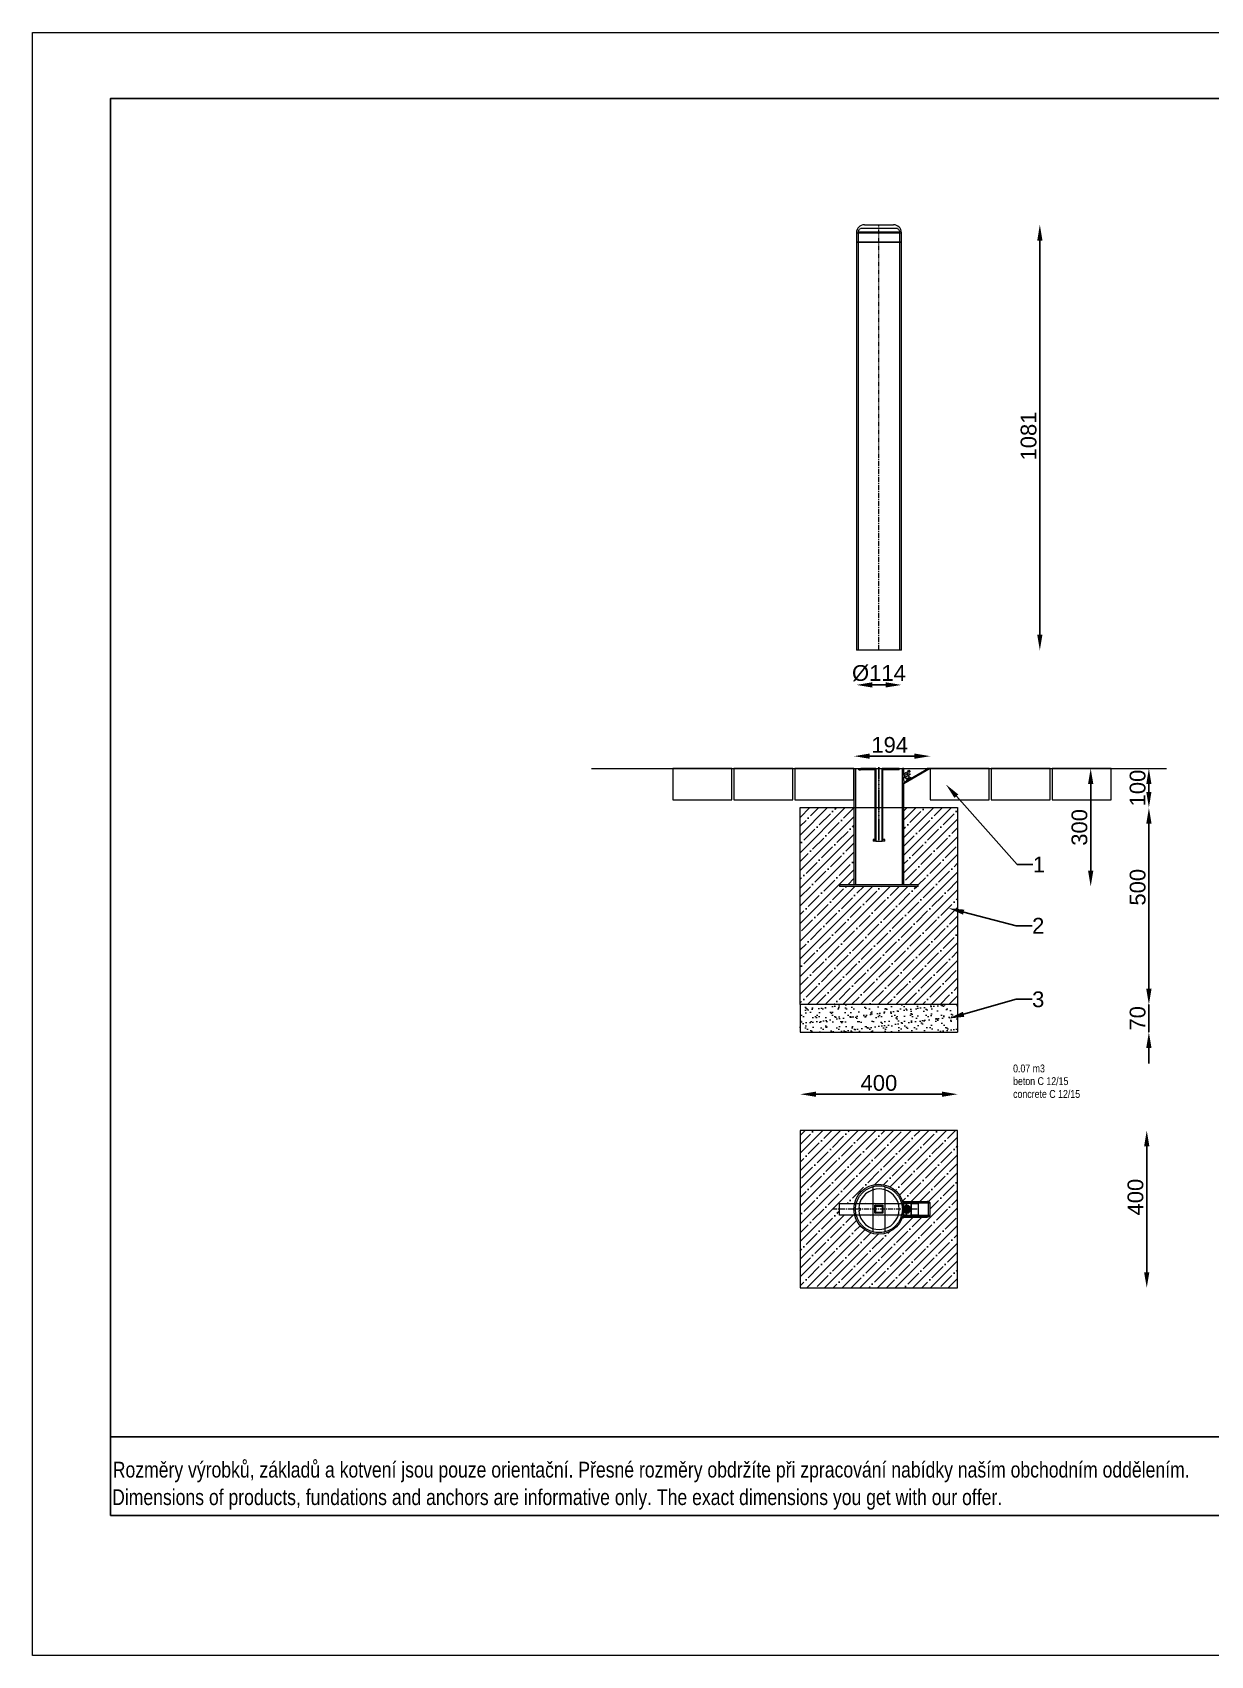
# Model space of a CAD drawing. Header units: millimetres. Extents: x 0 to 5720, y -20 to 4123.
# Drawn here: x 0 to 2992, y 0 to 4123 of the extents above; entities that cross this region are included whole.
import ezdxf
from ezdxf import colors
from ezdxf.entities.mleader import LeaderData, LeaderLine
from ezdxf.math import Vec2, Vec3

# ---------------------------------------------------------------- set-up
doc = ezdxf.new("R2010")
doc.units = ezdxf.units.MM
for name, pattern in [('CENTER2', [1.125, 0.75, -0.125, 0.125, -0.125]), ('CENTERX2', [20.32, 12.7, -2.54, 2.54, -2.54]), ('HIDDEN', [1.905, 1.27, -0.635]), ('INCONTINUOUS', [200000.001, 200000, -0.001])]:
    doc.linetypes.add(name, pattern=pattern)
for name, color, linetype in [('FORMAT', 7, 'Continuous'), ('KOTY', 3, 'INCONTINUOUS'), ('POSTAVY ATD', 8, 'Continuous'), ('SRAFY', 30, 'Continuous'), ('TABULKA', 9, 'Continuous')]:
    doc.layers.add(name, color=color, linetype=linetype)
doc.layers.add('Nekreslit', color=6, linetype='Continuous', plot=False)
doc.styles.add('SEACAD_Arial', font='arial.ttf', dxfattribs={"width": 0.8})
doc.styles.get("Standard").update_dxf_attribs({"font": 'arial.ttf'})
doc.dimstyles.new('PROFI_CSN', dxfattribs={"dimscale": 0, "dimtxt": 3.5, "dimasz": 3, "dimexe": 1, "dimexo": 0, "dimgap": 1.5, "dimtad": 1, "dimlfac": -1, "dimdsep": 46, "dimtxsty": 'Standard', "dimcen": 0, "dimdle": 1, "dimclrd": 256, "dimclre": 256, "dimclrt": 256, "dimadec": 0, "dimazin": 0, "dimtfac": 0.6, "dimtmove": 0, "dimatfit": 1, "dimfxl": 1, "dimtolj": 1, "dimarcsym": 0})

# ---------------------------------------------------------------- blocks, each defined once
blk = doc.blocks.new('*D51')
at = {"layer": 'DEFPOINTS', "color": 0, "transparency": 16777216}
for p in [(1949.6, 1583.7), (2349.6, 1583.7), (2349.6, 1425.9)]:
    blk.add_point(p, dxfattribs=at)
at = {"layer": 'KOTY', "color": 7, "lineweight": -2, "transparency": 16777216}
blk.add_line((1989.6, 1425.9), (2309.6, 1425.9), dxfattribs=at)
at = {"layer": 'KOTY', "color": 7, "transparency": 16777216}
for points in [[(1989.6, 1432.6), (1989.6, 1419.3), (1949.6, 1425.9)], [(2309.6, 1432.6), (2309.6, 1419.3), (2349.6, 1425.9)]]:
    blk.add_solid(points, dxfattribs=at)
at = {"layer": 'KOTY', "color": 7, "lineweight": 15, "transparency": 16777216, "insert": (2149.6, 1454.4), "char_height": 40, "attachment_point": 5}
blk.add_mtext('\\A1;400', dxfattribs=at)
blk = doc.blocks.new('*D52')
at = {"layer": 'DEFPOINTS', "color": 0, "transparency": 16777216}
for p in [(2349.6, 2153.7), (2835.4, 2153.7), (2349.6, 1653.7)]:
    blk.add_point(p, dxfattribs=at)
at = {"layer": 'KOTY', "color": 7, "lineweight": -2, "transparency": 16777216}
blk.add_line((2835.4, 1693.7), (2835.4, 2113.7), dxfattribs=at)
at = {"layer": 'KOTY', "color": 7, "transparency": 16777216}
for points in [[(2828.7, 2113.7), (2842, 2113.7), (2835.4, 2153.7)], [(2828.7, 1693.7), (2842, 1693.7), (2835.4, 1653.7)]]:
    blk.add_solid(points, dxfattribs=at)
at = {"layer": 'KOTY', "color": 7, "lineweight": 15, "transparency": 16777216, "insert": (2806.9, 1951.8), "char_height": 40, "attachment_point": 5, "rotation": 90}
blk.add_mtext('\\A1;500', dxfattribs=at)
blk = doc.blocks.new('*D53')
at = {"layer": 'DEFPOINTS', "color": 0, "transparency": 16777216}
for p in [(2349.6, 1653.7), (2349.6, 1583.7), (2835.3, 1583.7)]:
    blk.add_point(p, dxfattribs=at)
at = {"layer": 'KOTY', "color": 7, "lineweight": -2, "transparency": 16777216}
for p, q in [((2835.3, 1693.7), (2835.3, 1733.7)), ((2835.3, 1653.7), (2835.3, 1583.7)), ((2835.3, 1543.7), (2835.3, 1503.7))]:
    blk.add_line(p, q, dxfattribs=at)
at = {"layer": 'KOTY', "color": 7, "transparency": 16777216}
for points in [[(2828.6, 1693.7), (2841.9, 1693.7), (2835.3, 1653.7)], [(2828.6, 1543.7), (2841.9, 1543.7), (2835.3, 1583.7)]]:
    blk.add_solid(points, dxfattribs=at)
at = {"layer": 'KOTY', "color": 7, "lineweight": 15, "transparency": 16777216, "insert": (2806.8, 1618.7), "char_height": 40, "attachment_point": 5, "rotation": 90}
blk.add_mtext('\\A1;70', dxfattribs=at)
blk = doc.blocks.new('*D54')
at = {"layer": 'DEFPOINTS', "color": 0, "transparency": 16777216}
for p in [(2149.6, 3634.8), (2206.6, 2553.8), (2558.3, 2553.8)]:
    blk.add_point(p, dxfattribs=at)
at = {"layer": 'KOTY', "color": 7, "lineweight": -2, "transparency": 16777216}
blk.add_line((2558.3, 3594.8), (2558.3, 2593.8), dxfattribs=at)
at = {"layer": 'KOTY', "color": 7, "transparency": 16777216}
for points in [[(2551.7, 3594.8), (2565, 3594.8), (2558.3, 3634.8)], [(2551.7, 2593.8), (2565, 2593.8), (2558.3, 2553.8)]]:
    blk.add_solid(points, dxfattribs=at)
at = {"layer": 'KOTY', "color": 7, "lineweight": 15, "transparency": 16777216, "insert": (2529.9, 3098.2), "char_height": 40, "attachment_point": 5, "rotation": 90}
blk.add_mtext('\\A1;1081', dxfattribs=at)
blk = doc.blocks.new('*D55')
at = {"layer": 'DEFPOINTS', "color": 0, "transparency": 16777216}
for p in [(2086.1, 2284.8), (2086.1, 2253.8), (2279.8, 2253.8)]:
    blk.add_point(p, dxfattribs=at)
at = {"layer": 'KOTY', "color": 7, "lineweight": -2, "transparency": 16777216}
blk.add_line((2239.8, 2284.8), (2126.1, 2284.8), dxfattribs=at)
at = {"layer": 'KOTY', "color": 7, "transparency": 16777216}
for points in [[(2126.1, 2291.5), (2126.1, 2278.1), (2086.1, 2284.8)], [(2239.8, 2291.5), (2239.8, 2278.1), (2279.8, 2284.8)]]:
    blk.add_solid(points, dxfattribs=at)
at = {"layer": 'KOTY', "color": 7, "lineweight": 15, "transparency": 16777216, "insert": (2177, 2313.2), "char_height": 40, "attachment_point": 5}
blk.add_mtext('\\A1;194', dxfattribs=at)
blk = doc.blocks.new('*D56')
at = {"layer": 'DEFPOINTS', "color": 0, "transparency": 16777216}
for p in [(2349.6, 1333.7), (2829.9, 1333.7), (2349.6, 933.7)]:
    blk.add_point(p, dxfattribs=at)
at = {"layer": 'KOTY', "color": 7, "lineweight": -2, "transparency": 16777216}
blk.add_line((2829.9, 973.7), (2829.9, 1293.7), dxfattribs=at)
at = {"layer": 'KOTY', "color": 7, "transparency": 16777216}
for points in [[(2823.2, 1293.7), (2836.5, 1293.7), (2829.9, 1333.7)], [(2823.2, 973.7), (2836.5, 973.7), (2829.9, 933.7)]]:
    blk.add_solid(points, dxfattribs=at)
at = {"layer": 'KOTY', "color": 7, "lineweight": 15, "transparency": 16777216, "insert": (2801.4, 1164.5), "char_height": 40, "attachment_point": 5, "rotation": 90}
blk.add_mtext('\\A1;400', dxfattribs=at)
blk = doc.blocks.new('SW_CENTERMARKSYMBOL_0')
at = {"layer": 'FORMAT', "color": 0}
for p, q in [((-1.7, 0), (-1.8, 0)), ((0, 0), (-0.8, 0)), ((0, 1.7), (0, 1.8)), ((0, 0), (0, 0.8)), ((0, 0), (0, -0.8)), ((0, 0), (0.8, 0)), ((1.7, 0), (1.8, 0)), ((0, -1.7), (0, -1.8))]:
    blk.add_line(p, q, dxfattribs=at)
blk = doc.blocks.new('*U50')
at = {"color": 0, "linetype": 'CENTER2', "transparency": 16777216}
blk.add_line((0, 159.9), (0, -27.9), dxfattribs=at)
blk = doc.blocks.new('*D57')
at = {"layer": 'DEFPOINTS', "color": 0, "transparency": 16777216}
for p in [(2280.5, 2253.7), (2349.6, 2154), (2835.3, 2154)]:
    blk.add_point(p, dxfattribs=at)
at = {"layer": 'KOTY', "color": 7, "lineweight": -2, "transparency": 16777216}
blk.add_line((2835.3, 2213.7), (2835.3, 2194), dxfattribs=at)
at = {"layer": 'KOTY', "color": 7, "transparency": 16777216}
for points in [[(2828.6, 2213.7), (2841.9, 2213.7), (2835.3, 2253.7)], [(2828.6, 2194), (2841.9, 2194), (2835.3, 2154)]]:
    blk.add_solid(points, dxfattribs=at)
at = {"layer": 'KOTY', "color": 7, "lineweight": 15, "transparency": 16777216, "insert": (2806.8, 2203.8), "char_height": 40, "attachment_point": 5, "rotation": 90}
blk.add_mtext('\\A1;100', dxfattribs=at)
blk = doc.blocks.new('*D58')
at = {"layer": 'DEFPOINTS', "color": 0, "transparency": 16777216}
for p in [(2092.6, 2553.8), (2206.6, 2553.8), (2092.6, 2465.8)]:
    blk.add_point(p, dxfattribs=at)
at = {"layer": 'KOTY', "color": 7, "lineweight": -2, "transparency": 16777216}
blk.add_line((2166.6, 2465.8), (2132.6, 2465.8), dxfattribs=at)
at = {"layer": 'KOTY', "color": 7, "transparency": 16777216}
for points in [[(2132.6, 2472.5), (2132.6, 2459.2), (2092.6, 2465.8)], [(2166.6, 2472.5), (2166.6, 2459.2), (2206.6, 2465.8)]]:
    blk.add_solid(points, dxfattribs=at)
at = {"layer": 'KOTY', "color": 7, "lineweight": 15, "transparency": 16777216, "insert": (2149.6, 2495.4), "char_height": 40, "width": 80.685, "attachment_point": 5}
blk.add_mtext('\\A1;Ø114', dxfattribs=at)
blk = doc.blocks.new('*D59')
at = {"layer": 'DEFPOINTS', "color": 0, "transparency": 16777216}
for p in [(2149.6, 2253.8), (2249.6, 1953.8), (2687.5, 1953.8)]:
    blk.add_point(p, dxfattribs=at)
at = {"layer": 'KOTY', "color": 7, "lineweight": -2, "transparency": 16777216}
blk.add_line((2687.5, 2213.8), (2687.5, 1993.8), dxfattribs=at)
at = {"layer": 'KOTY', "color": 7, "transparency": 16777216}
for points in [[(2680.8, 2213.8), (2694.2, 2213.8), (2687.5, 2253.8)], [(2680.8, 1993.8), (2694.2, 1993.8), (2687.5, 1953.8)]]:
    blk.add_solid(points, dxfattribs=at)
at = {"layer": 'KOTY', "color": 7, "lineweight": 15, "transparency": 16777216, "insert": (2659.1, 2103.8), "char_height": 40, "attachment_point": 5, "rotation": 90}
blk.add_mtext('\\A1;300', dxfattribs=at)

msp = doc.modelspace()

# ---------------------------------------------------------------- hatches: boundary and pattern name
at = {"transparency": 33554508}
h = msp.add_hatch(dxfattribs=at)
h.set_pattern_fill('ANSI35', color=9, scale=5)
h.paths.add_polyline_path([(2349.6, 2154), (2213.1, 2154), (2213.1, 1957.8), (2249.6, 1957.8), (2249.6, 1953.8), (2049.6, 1953.8), (2049.6, 1957.8), (2086.1, 1957.8), (2086.1, 2154), (1949.6, 2154), (1949.6, 1653.7), (2349.6, 1653.7)])
h.paths.add_polyline_path([(2349.6, 1333.7), (1949.6, 1333.7), (1949.6, 933.7), (2349.6, 933.7)])
edge = h.paths.add_edge_path(flags=16)
edge.add_line((2209.9, 1153.7), (2271.9, 1153.7))
edge.add_ellipse((2271.9, 1149.7), major_axis=(-7.92, 0), ratio=0.505172, start_angle=180, end_angle=270, ccw=False)
edge.add_line((2279.8, 1152), (2279.8, 1115.4))
edge.add_ellipse((2271.9, 1117.7), major_axis=(7.92, 0), ratio=0.505172, start_angle=270, end_angle=360, ccw=False)
edge.add_line((2271.9, 1113.7), (2209.9, 1113.7))
edge.add_arc((2149.6, 1133.7), 63.5, 193.6636, 341.6416, ccw=False)
edge.add_line((2087.9, 1118.7), (2049.6, 1118.7))
edge.add_line((2049.6, 1118.7), (2049.6, 1148.7))
edge.add_line((2049.6, 1148.7), (2087.9, 1148.7))
edge.add_arc((2149.6, 1133.7), 63.5, 18.3584, 166.3364, ccw=False)
h.paths.add_polyline_path([(2275.8, 1149.7), (2249.6, 1149.7), (2249.6, 1117.7), (2275.8, 1117.7)], flags=0)
h.paths.add_polyline_path([(2275.8, 1149.7), (2232.6, 1149.7), (2232.6, 1148.7), (2249.6, 1148.7)], flags=0)
edge = h.paths.add_edge_path(flags=0)
edge.add_arc((2149.9, 1133.6), 63.2, 343.3575, 343.5743, ccw=False)
edge.add_line((2210.5, 1115.5), (2210.5, 1115.4))
edge.add_spline(control_points=[(2210.7, 1116.2), (2210.8, 1116.3), (2210.8, 1116.6), (2211, 1117.1), (2211.1, 1117.5), (2211.1, 1117.7)], knot_values=[0, 0, 0, 0, 0.280542, 0.640715, 1, 1, 1, 1], degree=3, periodic=0)
edge.add_line((2210.6, 1115.7), (2210.6, 1115.7))
edge = h.paths.add_edge_path(flags=0)
edge.add_line((2207.2, 1148.7), (2210.7, 1148.7))
edge.add_ellipse((2210.7, 1149.7), major_axis=(0, 2), ratio=0.006909, start_angle=307.926, end_angle=360)
edge.add_line((2210.7, 1151.7), (2210.5, 1151.7))
edge.add_arc((2149.9, 1133.6), 63.2, 13.8256, 16.6425, ccw=False)
edge.add_line((2211.3, 1148.7), (2218.7, 1148.7))
edge.add_line((2218.7, 1148.7), (2231.6, 1148.7))
edge.add_line((2231.6, 1148.7), (2231.6, 1118.7))
edge.add_line((2231.6, 1118.7), (2249.6, 1118.7))
edge.add_line((2249.6, 1118.7), (2275.8, 1117.7))
edge.add_line((2275.8, 1117.7), (2210.8, 1117.7))
edge.add_ellipse((2210.7, 1117.7), major_axis=(0, 4), ratio=0.006909, start_angle=180, end_angle=249.419)
edge.add_arc((2149.9, 1133.6), 63.2, 344.1344, 346.3883)
edge.add_line((2211.4, 1118.7), (2207.2, 1118.7))
edge.add_arc((2149.6, 1133.7), 59.5, 180, 345.3981, ccw=False)
edge.add_arc((2149.6, 1133.7), 59.5, 14.6019, 180, ccw=False)
h.paths.add_polyline_path([(2134.6, 1183), (2134.6, 1190.8, -0.129242), (2164.6, 1190.8), (2164.6, 1183, -0.33088), (2201.1, 1133.5), (2213.1, 1133.5), (2213.1, 1135.4, 0.012615), (2213, 1138.6), (2213.1, 1138.6), (2218.7, 1145), (2218.7, 1148.7), (2219.7, 1148.7), (2219.7, 1143.5), (2224.3, 1143.5), (2228.6, 1138.6), (2228.6, 1128.8), (2224.3, 1123.9), (2219.7, 1123.9), (2219.7, 1118.7), (2218.7, 1118.7), (2218.7, 1122.4), (2213.1, 1128.8), (2213.1, 1133.5), (2201.1, 1133.5, -0.329265), (2164.6, 1084.4), (2164.6, 1076.6, -0.129242), (2134.6, 1076.6), (2134.6, 1084.4, -0.304251), (2098.4, 1128.9), (2102.6, 1132.1, 0.492401), (2102.6, 1135.3), (2098.4, 1138.5, -0.304251)], flags=0)
h.paths.add_polyline_path([(2164.6, 1148.7), (2164.6, 1118.7), (2134.6, 1118.7), (2134.6, 1148.7)], flags=0)
h.paths.add_polyline_path([(2139.3, 1144), (2159.9, 1144), (2159.9, 1123.4), (2139.3, 1123.4)], flags=0)
h.paths.add_polyline_path([(2157.6, 1141.7), (2157.6, 1125.7), (2141.6, 1125.7), (2141.6, 1141.7)], flags=0)
h.paths.add_polyline_path([(2221.6, 1128.7), (2220.9, 1127.8), (2221.7, 1126.9), (2221.7, 1128.7)], flags=0)
h.paths.add_polyline_path([(2218.7, 1128.8), (2218.7, 1128.6), (2218.8, 1128.8)], flags=0)
h.paths.add_polyline_path([(2221.6, 1138.7), (2225.6, 1138.7), (2227.1, 1134.4), (2226.6, 1131.4), (2225.7, 1128.8), (2224.7, 1128.8), (2223.7, 1128.2), (2223.3, 1128.8), (2220, 1128.8), (2220, 1140.5)], flags=0)
at = {"linetype": 'Continuous', "lineweight": 0}
h = msp.add_hatch(dxfattribs=at)
h.set_pattern_fill('DIN 201 OCEL A OCELOVÁ LITINA', scale=3, style=0, pattern_type=2)
h.set_pattern_definition([(45, (1459.08, 1579.49), (-40.411, 40.411), []), (45, (1472.55, 1579.49), (-40.411, 40.411), []), (45, (1486.02, 1579.49), (-40.411, 40.411), []), (45, (1499.49, 1579.49), (-40.411, 40.411), [])])
h.paths.add_polyline_path([(2139.3, 2072.8), (2134.6, 2072.8), (2134.6, 2068.8), (2139.3, 2068.8)], flags=0)
at = {"layer": 'SRAFY', "lineweight": 15}
h = msp.add_hatch(dxfattribs=at)
h.set_pattern_fill('AR-SAND', color=9, scale=0.5, style=0)
h.paths.add_polyline_path([(2349.6, 1583.7), (2349.6, 1653.7), (1949.1, 1653.7), (1949.1, 1583.7)])

# ---------------------------------------------------------------- linework, layer by layer
at = {"color": 7, "linetype": 'Continuous', "lineweight": 15}
for p, q in [((2112.6, 3634.8), (2186.6, 3634.8)), ((2092.6, 3614.8), (2092.6, 3590.8)), ((2092.6, 3590.8), (2092.6, 2553.8)), ((2206.6, 3590.8), (2092.6, 3590.8)), ((2092.6, 3590.8), (2206.6, 3590.8)), ((2206.6, 3590.8), (2206.6, 3614.8)), ((2206.6, 2553.8), (2206.6, 3590.8)), ((2206.6, 2553.8), (2092.6, 2553.8)), ((2086.1, 2253.8), (2086.1, 1957.8)), ((2090.1, 2253.8), (2090.1, 1957.8)), ((2090.1, 2253.8), (2098.4, 2253.8)), ((2098.4, 2249.8), (2098.4, 2253.8)), ((2098.4, 2253.8), (2102.6, 2253.8)), ((2098.4, 2249.8), (2102.6, 2249.8)), ((2102.6, 2253.8), (2103.4, 2253.8)), ((2103.4, 2249.8), (2102.6, 2249.8)), ((2103.4, 2253.8), (2103.4, 2249.8)), ((2139.3, 2253.8), (2103.4, 2253.8)), ((2139.3, 2249.8), (2103.4, 2249.8)), ((2139.3, 2253.8), (2139.3, 2249.8)), ((2139.3, 2253.8), (2139.6, 2253.8)), ((2139.3, 2249.8), (2139.6, 2249.8)), ((2139.6, 2253.8), (2139.6, 2068.8)), ((2141.6, 2253.8), (2139.6, 2253.8)), ((2141.6, 2253.8), (2141.6, 2068.8)), ((2141.6, 2253.8), (2142.6, 2253.8)), ((2142.6, 2253.8), (2156.6, 2253.8)), ((2156.6, 2253.8), (2157.6, 2253.8)), ((2157.6, 2068.8), (2157.6, 2253.8)), ((2159.6, 2253.8), (2157.6, 2253.8)), ((2159.6, 2253.8), (2159.9, 2253.8)), ((2159.6, 2068.8), (2159.6, 2253.8)), ((2159.6, 2249.8), (2159.9, 2249.8)), ((2159.9, 2249.8), (2159.9, 2253.8)), ((2201.1, 2253.8), (2159.9, 2253.8)), ((2201.1, 2249.8), (2159.9, 2249.8)), ((2201.1, 2249.8), (2201.1, 2253.8)), ((2201.1, 2253.8), (2209.1, 2253.8)), ((2209.1, 2236.8), (2209.1, 2253.8)), ((2213.1, 2253.8), (2209.1, 2253.8)), ((2213.1, 2236.8), (2213.1, 2253.8)), ((2213.1, 2253.8), (2271.9, 2253.8)), ((2220, 2243.2), (2213.1, 2239.2)), ((2213.1, 2239.2), (2214.9, 2236.1)), ((2279.8, 2253.8), (2213.2, 2214.8)), ((2275.8, 2253.8), (2213.2, 2217.2)), ((2221.8, 2240.2), (2214.9, 2236.1)), ((2220, 2227.5), (2214.9, 2236.1)), ((2218.7, 2222.7), (2231.7, 2230.3)), ((2219.7, 2221), (2232.7, 2228.6)), ((2220, 2243.2), (2221.8, 2240.2)), ((2220, 2227.5), (2226.9, 2231.6)), ((2220, 2227.5), (2221.7, 2224.5)), ((2221.7, 2224.5), (2228.6, 2228.5)), ((2226.9, 2231.6), (2221.8, 2240.2)), ((2226.9, 2231.6), (2228.6, 2228.5)), ((2232.7, 2228.6), (2231.7, 2230.3)), ((2275.8, 2253.8), (2271.9, 2253.8)), ((2279.8, 2253.8), (2275.8, 2253.8)), ((2209.1, 1957.8), (2209.1, 2216.8)), ((2213.1, 2217.1), (2213.2, 2217.2)), ((2213.1, 1957.8), (2213.1, 2216.8)), ((2213.1, 2214.8), (2213.2, 2214.8)), ((2213.2, 2217.2), (2213.2, 2214.8)), ((2218.7, 2222.7), (2219.7, 2221)), ((2139.3, 2072.8), (2134.6, 2072.8)), ((2134.6, 2072.8), (2134.6, 2068.8)), ((2139.3, 2068.8), (2134.6, 2068.8)), ((2139.3, 2072.8), (2139.3, 2068.8)), ((2139.3, 2072.8), (2139.6, 2072.8)), ((2139.3, 2068.8), (2139.6, 2068.8)), ((2141.6, 2068.8), (2139.6, 2068.8)), ((2141.6, 2068.8), (2142.6, 2068.8)), ((2142.6, 2068.8), (2156.6, 2068.8)), ((2156.6, 2068.8), (2157.6, 2068.8)), ((2159.6, 2068.8), (2157.6, 2068.8)), ((2159.6, 2072.8), (2159.9, 2072.8)), ((2159.6, 2068.8), (2159.9, 2068.8)), ((2159.9, 2068.8), (2159.9, 2072.8)), ((2164.6, 2072.8), (2159.9, 2072.8)), ((2164.6, 2068.8), (2159.9, 2068.8)), ((2164.6, 2068.8), (2164.6, 2072.8)), ((2049.6, 1957.8), (2049.6, 1953.8)), ((2249.6, 1957.8), (2049.6, 1957.8)), ((2249.6, 1953.8), (2049.6, 1953.8)), ((2090.1, 1957.8), (2086.1, 1957.8)), ((2213.1, 1957.8), (2209.1, 1957.8)), ((2249.6, 1953.8), (2249.6, 1957.8)), ((2134.6, 1183), (2134.6, 1190.8)), ((2164.6, 1190.8), (2164.6, 1183)), ((2049.6, 1148.7), (2087.9, 1148.7)), ((2049.6, 1118.7), (2049.6, 1148.7)), ((2087.9, 1118.7), (2049.6, 1118.7)), ((2092, 1148.7), (2100.4, 1148.7)), ((2100.4, 1118.7), (2092, 1118.7)), ((2098.4, 1138.5), (2102.6, 1135.3)), ((2102.6, 1132.1), (2098.4, 1128.9)), ((2139.3, 1123.4), (2139.3, 1144)), ((2139.3, 1144), (2159.9, 1144)), ((2159.9, 1123.4), (2139.3, 1123.4)), ((2139.6, 1125.7), (2139.6, 1141.7)), ((2141.6, 1143.7), (2157.6, 1143.7)), ((2141.6, 1126.7), (2141.6, 1140.7)), ((2157.6, 1123.7), (2141.6, 1123.7)), ((2142.6, 1141.7), (2156.6, 1141.7)), ((2156.6, 1125.7), (2142.6, 1125.7)), ((2157.6, 1140.7), (2157.6, 1126.7)), ((2159.6, 1141.7), (2159.6, 1125.7)), ((2159.9, 1144), (2159.9, 1123.4)), ((2198.9, 1148.7), (2207.2, 1148.7)), ((2207.2, 1118.7), (2198.9, 1118.7)), ((2210.5, 1153.7), (2210.5, 1151.7)), ((2210.5, 1153.7), (2271.9, 1153.7)), ((2210.5, 1151.7), (2271.9, 1151.7)), ((2210.5, 1115.5), (2210.5, 1113.7)), ((2210.5, 1113.7), (2271.9, 1113.7)), ((2271.9, 1115.7), (2210.6, 1115.7)), ((2275.8, 1117.7), (2211.1, 1117.7)), ((2211.4, 1118.7), (2211.3, 1118.7)), ((2217.4, 1143.5), (2213.1, 1138.6)), ((2220, 1138.6), (2213.1, 1138.6)), ((2213.1, 1138.6), (2213.1, 1128.8)), ((2220, 1128.8), (2213.1, 1128.8)), ((2213.1, 1128.8), (2217.4, 1123.9)), ((2224.3, 1143.5), (2217.4, 1143.5)), ((2224.3, 1123.9), (2217.4, 1123.9)), ((2218.7, 1148.7), (2218.7, 1143.5)), ((2231.6, 1148.7), (2218.7, 1148.7)), ((2218.7, 1123.9), (2218.7, 1118.7)), ((2218.7, 1118.7), (2231.6, 1118.7)), ((2224.3, 1143.5), (2220, 1138.6)), ((2220, 1138.6), (2220, 1128.8)), ((2220, 1128.8), (2224.3, 1123.9)), ((2228.6, 1138.6), (2224.3, 1143.5)), ((2224.3, 1123.9), (2228.6, 1128.8)), ((2228.6, 1128.8), (2228.6, 1138.6)), ((2231.6, 1118.7), (2231.6, 1148.7)), ((2231.6, 1148.7), (2232.6, 1148.7)), ((2231.6, 1118.7), (2232.6, 1118.7)), ((2232.6, 1118.7), (2232.6, 1148.7)), ((2275.8, 1117.7), (2275.8, 1149.7)), ((2279.8, 1117.7), (2279.8, 1149.7)), ((2134.6, 1076.6), (2134.6, 1084.4)), ((2164.6, 1084.4), (2164.6, 1076.6))]:
    msp.add_line(p, q, dxfattribs=at)
at = {"color": 8, "linetype": 'Continuous', "lineweight": 15}
for p, q in [((2092.6, 3614.8), (2206.6, 3614.8)), ((2211.1, 1149.7), (2275.8, 1149.7))]:
    msp.add_line(p, q, dxfattribs=at)
at = {"color": 7, "linetype": 'HIDDEN', "lineweight": 0}
for p, q in [((2096.6, 3615.8), (2096.6, 3590.8)), ((2202.6, 3615.8), (2096.6, 3615.8)), ((2096.6, 3590.8), (2096.6, 2553.8)), ((2192.6, 3625.8), (2106.6, 3625.8)), ((2149.6, 3604.8), (2149.6, 3604.8)), ((2149.6, 3604.8), (2149.6, 3604.8)), ((2149.6, 3594.8), (2149.6, 3594.8)), ((2149.6, 3594.8), (2149.6, 3594.8)), ((2202.6, 3590.8), (2202.6, 3615.8)), ((2202.6, 2553.8), (2202.6, 3590.8)), ((2134.6, 1084.4), (2134.6, 1183)), ((2164.6, 1183), (2164.6, 1084.4)), ((2087.9, 1148.7), (2092, 1148.7)), ((2092, 1118.7), (2087.9, 1118.7)), ((2100.4, 1148.7), (2198.9, 1148.7)), ((2198.9, 1118.7), (2100.4, 1118.7)), ((2207.2, 1148.7), (2218.7, 1148.7)), ((2211.3, 1118.7), (2207.2, 1118.7)), ((2212.3, 1143.7), (2208.3, 1143.7)), ((2208.3, 1123.7), (2212.3, 1123.7)), ((2211.1, 1149.7), (2279.8, 1149.7)), ((2211.1, 1149.7), (2211.1, 1149.7)), ((2279.8, 1117.7), (2211.1, 1117.7)), ((2218.7, 1118.7), (2211.4, 1118.7)), ((2221.7, 1138.6), (2217.4, 1143.5)), ((2224.3, 1138.7), (2217.4, 1138.7)), ((2217.4, 1123.9), (2221.7, 1128.8)), ((2217.4, 1128.7), (2224.3, 1128.7)), ((2218.7, 1143.5), (2218.7, 1123.9)), ((2219.7, 1148.7), (2219.7, 1118.7)), ((2228.6, 1138.6), (2221.7, 1138.6)), ((2221.7, 1128.8), (2221.7, 1138.6)), ((2228.6, 1128.8), (2221.7, 1128.8)), ((2222.8, 1153.7), (2222.8, 1151.7)), ((2222.8, 1115.7), (2222.8, 1113.7)), ((2228.3, 1151.7), (2228.3, 1153.7)), ((2228.3, 1113.7), (2228.3, 1115.7)), ((2232.6, 1148.7), (2249.6, 1148.7)), ((2249.6, 1118.7), (2232.6, 1118.7)), ((2249.6, 1148.7), (2249.6, 1118.7))]:
    msp.add_line(p, q, dxfattribs=at)
at = {"color": 7, "linetype": 'CENTERX2', "lineweight": 0}
msp.add_line((2247.1, 1133.5), (2032.7, 1133.5), dxfattribs=at)
at = {"color": 7, "linetype": 'HIDDEN', "lineweight": 0, "flags": 128}
msp.add_lwpolyline([(2215.2, 1131.3), (2215.5, 1130.4), (2216, 1129.6), (2216.5, 1129), (2217.1, 1128.7), (2217.7, 1128.7), (2218.3, 1129), (2218.9, 1129.6), (2219.3, 1130.4), (2219.7, 1131.4), (2219.9, 1132.5), (2219.9, 1133.7), (2219.9, 1134.9), (2219.7, 1136), (2219.3, 1137), (2218.8, 1137.8), (2218.3, 1138.4), (2217.7, 1138.7), (2217.1, 1138.7), (2216.5, 1138.4), (2216, 1137.8), (2215.5, 1137), (2215.2, 1136), (2215, 1134.9), (2214.9, 1133.7), (2215, 1132.5), (2215.2, 1131.3)], dxfattribs=at)
at = {"color": 7, "linetype": 'Continuous', "lineweight": 15, "flags": 128}
msp.add_lwpolyline([(2222.1, 1131.3), (2222.4, 1130.4), (2222.9, 1129.6), (2223.4, 1129), (2224, 1128.7), (2224.6, 1128.7), (2225.2, 1129), (2225.8, 1129.6), (2226.2, 1130.4), (2226.6, 1131.4), (2226.8, 1132.5), (2226.9, 1133.7), (2226.8, 1134.9), (2226.6, 1136), (2226.2, 1137), (2225.7, 1137.8), (2225.2, 1138.4), (2224.6, 1138.7), (2224, 1138.7), (2223.4, 1138.4), (2222.9, 1137.8), (2222.4, 1137), (2222.1, 1136), (2221.9, 1134.9), (2221.8, 1133.7), (2221.9, 1132.5), (2222.1, 1131.3)], dxfattribs=at)
at = {"color": 7, "linetype": 'Continuous', "lineweight": 15}
for centre, radius in [((2225.6, 2246.3), 2.75), ((2149.6, 1133.7), 63.5), ((2149.6, 1133.7), 59.5)]:
    msp.add_circle(centre, radius, dxfattribs=at)
for centre, radius, start, end in [((2112.6, 3614.8), 20, 90, 180), ((2186.6, 3614.8), 20, 0, 90), ((2149.6, 1133.7), 51.5, 185.3767, 174.6233), ((2149.6, 1133.7), 59, 75.2716, 104.7284), ((2101.3, 1133.7), 2, 307.5686, 52.4314), ((2141.6, 1141.7), 2, 90, 180), ((2141.6, 1125.7), 2, 180, 270), ((2142.6, 1140.7), 1, 90, 180), ((2142.6, 1126.7), 1, 180, 270), ((2156.6, 1140.7), 1, 0, 90), ((2156.6, 1126.7), 1, 270, 0), ((2157.6, 1141.7), 2, 0, 90), ((2157.6, 1125.7), 2, 270, 0), ((2149.9, 1133.6), 63.3, 343.3575, 343.5743), ((2149.9, 1133.6), 63.3, 345.4544, 358.3367), ((2149.9, 1133.6), 63.2, 1.6633, 10.7171), ((2149.6, 1133.7), 59, 255.2716, 284.7284)]:
    msp.add_arc(centre, radius, start, end, dxfattribs=at)
at = {"color": 7, "linetype": 'HIDDEN', "lineweight": 0}
for centre, radius, start, end in [((2106.6, 3615.8), 10, 90, 180), ((2192.6, 3615.8), 10, 0, 90), ((2149.9, 1133.6), 63.2, 10.7171, 14.7604), ((2149.9, 1133.6), 63.2, 358.3367, 1.6633)]:
    msp.add_arc(centre, radius, start, end, dxfattribs=at)
at = {"color": 7, "linetype": 'Continuous', "lineweight": 15}
for centre, major_axis, ratio, start_param, end_param in [((2149.6, 2226.8), (0, -10), 0.412748, 3.138234, 3.138445), ((2149.6, 2226.8), (0, -10), 0.412748, 0.003148, 0.003359), ((2210.7, 1149.7), (0, 2), 0.006909, 5.374322, 6.283185), ((2210.7, 1117.7), (0, 2), 0.006909, 3.141593, 3.891193), ((2271.9, 1149.7), (-7.92, 0), 0.505172, 3.141593, 4.712389), ((2271.9, 1149.7), (-3.96, 0), 0.505172, 3.141593, 4.712389), ((2271.9, 1117.7), (3.96, 0), 0.505172, 4.712389, 6.283185), ((2271.9, 1117.7), (7.92, 0), 0.505172, 4.712389, 6.283185)]:
    msp.add_ellipse(centre, major_axis=major_axis, ratio=ratio, start_param=start_param, end_param=end_param, dxfattribs=at)
at = {"color": 7, "linetype": 'HIDDEN', "lineweight": 0}
for centre, start_param, end_param in [((2210.7, 1149.7), 5.010478, 6.283185), ((2210.7, 1117.7), 3.141593, 4.353183)]:
    msp.add_ellipse(centre, major_axis=(0, 4), ratio=0.006909, start_param=start_param, end_param=end_param, dxfattribs=at)
at = {"color": 7, "linetype": 'Continuous', "lineweight": 15}
for points, knots in [([(2209.1, 2236.8), (2209.1, 2236.8), (2209.1, 2236.7), (2209, 2236.2), (2208.9, 2235.4), (2208.8, 2234.4), (2208.6, 2233.2), (2208.5, 2231.8), (2208.4, 2230.3), (2208.3, 2228.7), (2208.3, 2227), (2208.3, 2225.3), (2208.4, 2223.7), (2208.5, 2222.1), (2208.6, 2220.7), (2208.7, 2219.5), (2208.9, 2218.5), (2209, 2217.6), (2209.1, 2217), (2209.1, 2216.8), (2209.1, 2216.8), (2209.1, 2216.8)], [0, 0, 0, 0, 0.069428, 0.12148, 0.175016, 0.227541, 0.281558, 0.334616, 0.389225, 0.442043, 0.496431, 0.548593, 0.602273, 0.654393, 0.70799, 0.760739, 0.814997, 0.868074, 0.922716, 0.999001, 1, 1, 1, 1]), ([(2213.1, 2236.8), (2213.1, 2236.8), (2213.1, 2236.7), (2213, 2236.2), (2212.9, 2235.4), (2212.8, 2234.4), (2212.7, 2233.2), (2212.5, 2231.8), (2212.4, 2230.3), (2212.4, 2228.6), (2212.3, 2227), (2212.4, 2225.3), (2212.4, 2223.7), (2212.5, 2222.1), (2212.6, 2220.7), (2212.8, 2219.5), (2212.9, 2218.4), (2213, 2217.6), (2213.1, 2217), (2213.1, 2216.8), (2213.1, 2216.8), (2213.1, 2216.8)], [0, 0, 0, 0, 0.070116, 0.122254, 0.175882, 0.228441, 0.282497, 0.335521, 0.390094, 0.442901, 0.497273, 0.549506, 0.603258, 0.65546, 0.709147, 0.761904, 0.816173, 0.86921, 0.923809, 0.998933, 1, 1, 1, 1]), ([(2211.1, 1117.7), (2211.1, 1117.5), (2211, 1117.1), (2210.8, 1116.6), (2210.8, 1116.3), (2210.7, 1116.2)], [0, 0, 0, 0, 0.359285, 0.719458, 1, 1, 1, 1])]:
    msp.add_open_spline(points, degree=3, knots=knots, dxfattribs=at)
at = {"layer": 'FORMAT', "linetype": 'CENTERX2', "lineweight": 0}
for p, q in [((2149.6, 2553.8), (2149.6, 3634.8)), ((2229.5, 2238.9), (2212.3, 2228.8))]:
    msp.add_line(p, q, dxfattribs=at)
at = {"layer": 'Nekreslit'}
msp.add_line((198, 555.8), (4238, 555.8), dxfattribs=at)
msp.add_lwpolyline([(198, 355.8), (4238, 355.8), (4238, 3955.8), (198, 3955.8)], close=True, dxfattribs=at)
at = {"layer": 'POSTAVY ATD', "color": 9, "lineweight": 15}
for p, q in [((1419.1, 2253.8), (2880.1, 2253.8)), ((1949.6, 1653.7), (1949.6, 1583.7)), ((2349.6, 1653.7), (2349.6, 1583.7)), ((1949.6, 1583.7), (2349.6, 1583.7))]:
    msp.add_line(p, q, dxfattribs=at)
at = {"layer": 'POSTAVY ATD', "lineweight": 15}
for points in [[(1626.1, 2173.8), (1776.1, 2173.8), (1776.1, 2253.8), (1626.1, 2253.8)], [(1781.1, 2173.8), (1931.1, 2173.8), (1931.1, 2253.8), (1781.1, 2253.8)], [(1936.1, 2173.8), (2086.1, 2173.8), (2086.1, 2253.8), (1936.1, 2253.8)], [(2279.8, 2173.8), (2429.8, 2173.8), (2429.8, 2253.8), (2279.8, 2253.8)], [(2434.8, 2173.8), (2584.8, 2173.8), (2584.8, 2253.8), (2434.8, 2253.8)], [(2589.8, 2173.8), (2739.8, 2173.8), (2739.8, 2253.8), (2589.8, 2253.8)]]:
    msp.add_lwpolyline(points, close=True, dxfattribs=at)
at = {"layer": 'POSTAVY ATD', "color": 9, "lineweight": 15}
for points in [[(1949.6, 2154), (2349.6, 2154), (2349.6, 1653.7), (1949.6, 1653.7)], [(1949.6, 933.7), (2349.6, 933.7), (2349.6, 1333.7), (1949.6, 1333.7)]]:
    msp.add_lwpolyline(points, close=True, dxfattribs=at)
at = {"layer": 'TABULKA', "color": 4, "lineweight": 15}
msp.add_lwpolyline([(5700.1, -0.2), (-0.5, -0.2), (-0.5, 4123.5), (5700.1, 4123.5)], close=True, dxfattribs=at)

# ---------------------------------------------------------------- block references
at = {"linetype": 'CENTER2'}
msp.add_blockref('*U50', (2149.6, 2096.6), dxfattribs=at)
at = {"layer": 'FORMAT', "xscale": 3, "yscale": 3, "zscale": 3}
msp.add_blockref('SW_CENTERMARKSYMBOL_0', (2225.6, 2246.3), dxfattribs=at)

# ---------------------------------------------------------------- texts
at = {"style": 'SEACAD_Arial', "width": 0.8}
for s, height, p in [('0.07 m3', 20, (2490.4, 1481.4)), ('beton C 12/15', 20, (2490.4, 1449.2)), ('concrete C 12/15', 20, (2490.4, 1416.6)), ('Rozměry výrobků, základů a kotvení jsou pouze orientační. Přesné rozměry obdržíte při zpracování nabídky naším obchodním oddělením.', 39.9982, (203.5, 452.1)), ('Dimensions of products, fundations and anchors are informative only. The exact dimensions you get with our offer.', 39.9982, (201.8, 382.2))]:
    msp.add_text(s, height=height, dxfattribs=at).set_placement(p)

# ---------------------------------------------------------------- dimensions: what is measured, and where the dimension line sits
at = {"layer": 'KOTY', "lineweight": 15}
dim = msp.add_linear_dim(base=(2558.3, 2553.8), p1=(2149.6, 3634.8), p2=(2206.6, 2553.8), angle=90, text='1081', dimstyle='PROFI_CSN', override={"dimscale": 1, "dimtxt": 40, "dimasz": 40, "dimgap": 8, "dimdec": 0, "dimlfac": 1, "dimse1": 1, "dimse2": 1, "dimclrd": 7, "dimclre": 3, "dimclrt": 7, "dimtdec": 0}, dxfattribs=at)
dim.commit()
dim.dimension.update_dxf_attribs({"geometry": '*D54', "text_midpoint": (2558.3, 3098.2), "dimtype": 160})
dim = msp.add_linear_dim(base=(2092.6, 2465.8), p1=(2206.6, 2553.8), p2=(2092.6, 2553.8), text='Ø114', dimstyle='PROFI_CSN', override={"dimscale": 1, "dimtxt": 40, "dimasz": 40, "dimgap": 8, "dimdec": 0, "dimlfac": 1, "dimse1": 1, "dimse2": 1, "dimclrd": 7, "dimclre": 3, "dimclrt": 7, "dimtdec": 0}, dxfattribs=at)
dim.commit()
dim.dimension.update_dxf_attribs({"geometry": '*D58', "text_midpoint": (2149.6, 2465.8), "dimtype": 160})
for base, p1, p2, picture, middle in [((2086.1, 2284.8), (2279.8, 2253.8), (2086.1, 2253.8), '*D55', (2177, 2284.8)), ((2349.6, 1425.9), (1949.6, 1583.7), (2349.6, 1583.7), '*D51', (2149.6, 1425.9))]:
    dim = msp.add_linear_dim(base=base, p1=p1, p2=p2, dimstyle='PROFI_CSN', override={"dimscale": 1, "dimtxt": 40, "dimasz": 40, "dimgap": 8, "dimdec": 0, "dimlfac": 1, "dimse1": 1, "dimse2": 1, "dimclrd": 7, "dimclre": 3, "dimclrt": 7, "dimtdec": 0}, dxfattribs=at)
    dim.commit()
    dim.dimension.update_dxf_attribs({"geometry": picture, "text_midpoint": middle, "dimtype": 160})
for base, p1, p2, angle, picture, middle in [((2687.5, 1953.8), (2149.6, 2253.8), (2249.6, 1953.8), 90, '*D59', (2687.5, 2103.8)), ((2835.3, 2154), (2280.5, 2253.7), (2349.6, 2154), 90, '*D57', (2835.3, 2203.8)), ((2835.4, 2153.7), (2349.6, 1653.7), (2349.6, 2153.7), 270, '*D52', (2835.4, 1951.8)), ((2835.3, 1583.7), (2349.6, 1653.7), (2349.6, 1583.7), 90, '*D53', (2835.3, 1618.7)), ((2829.9, 1333.7), (2349.6, 933.7), (2349.6, 1333.7), 270, '*D56', (2829.9, 1164.5))]:
    dim = msp.add_linear_dim(base=base, p1=p1, p2=p2, angle=angle, dimstyle='PROFI_CSN', override={"dimscale": 1, "dimtxt": 40, "dimasz": 40, "dimgap": 8, "dimdec": 0, "dimlfac": 1, "dimse1": 1, "dimse2": 1, "dimclrd": 7, "dimclre": 3, "dimclrt": 7, "dimtdec": 0}, dxfattribs=at)
    dim.commit()
    dim.dimension.update_dxf_attribs({"geometry": picture, "text_midpoint": middle, "dimtype": 160})

# ---------------------------------------------------------------- leaders
at = {"layer": 'KOTY', "color": 0, "lineweight": 15}
ml = msp.add_multileader_mtext('Standard', dxfattribs=at)
ml.set_content('1')
ml.set_leader_properties()
ml.build(insert=Vec2(0, 0))
ml.multileader.update_dxf_attribs({"text_right_attachment_type": 6, "dogleg_length": 40, "arrow_head_size": 40})
ctx = ml.context
ctx.base_point, ctx.char_height, ctx.arrow_head_size, ctx.landing_gap_size, ctx.plane_origin = Vec3(2540.6, 2009.7), 40, 40, 0.09, Vec3(2277.7, 2173.8)
ctx.right_attachment = 6
notes = []
notes.append((ctx, [(0, (1, 1, 0), (2500.6, 2009.7), (1, 0), 40, [(0, [(2319.7, 2213.1)], 0, [])])]))
ctx.mtext.insert, ctx.mtext.flow_direction = Vec3(2540.7, 2029.7), 5
ml = msp.add_multileader_mtext('Standard', dxfattribs=at)
ml.set_content('2')
ml.set_leader_properties()
ml.build(insert=Vec2(0, 0))
ml.multileader.update_dxf_attribs({"text_right_attachment_type": 6, "dogleg_length": 40, "arrow_head_size": 40})
ctx = ml.context
ctx.base_point, ctx.char_height, ctx.arrow_head_size, ctx.landing_gap_size, ctx.plane_origin = Vec3(2538.6, 1854), 40, 40, 0.09, Vec3(2195.2, 1776.4)
ctx.right_attachment = 6
notes.append((ctx, [(0, (1, 1, 0), (2498.6, 1854), (1, 0), 40, [(0, [(2326.2, 1898.5)], 0, [])])]))
ctx.mtext.insert, ctx.mtext.flow_direction = Vec3(2538.7, 1874), 5
ml = msp.add_multileader_mtext('Standard', dxfattribs=at)
ml.set_content('3')
ml.set_leader_properties()
ml.build(insert=Vec2(0, 0))
ml.multileader.update_dxf_attribs({"text_right_attachment_type": 6, "dogleg_length": 40, "arrow_head_size": 40})
ctx = ml.context
ctx.base_point, ctx.char_height, ctx.arrow_head_size, ctx.landing_gap_size, ctx.plane_origin = Vec3(2538.6, 1667.1), 40, 40, 0.09, Vec3(2116.1, 1829.6)
ctx.right_attachment = 6
notes.append((ctx, [(0, (1, 1, 0), (2498.6, 1667.1), (1, 0), 40, [(0, [(2326.2, 1618)], 0, [])])]))
ctx.mtext.insert, ctx.mtext.flow_direction = Vec3(2538.7, 1687.1), 5
for ctx, leaders in notes:
    for number, flags, end, landing, length, lines in leaders:
        leader = LeaderData()
        leader.index, (leader.has_last_leader_line, leader.has_dogleg_vector, leader.attachment_direction) = number, flags
        leader.last_leader_point, leader.dogleg_vector, leader.dogleg_length = Vec3(end), Vec3(landing), length
        for number, points, colour, breaks in lines:
            line = LeaderLine()
            line.index, line.vertices, line.color, line.breaks = number, Vec3.list(points), colors.encode_raw_color(colour), breaks
            leader.lines.append(line)
        ctx.leaders.append(leader)

doc.saveas('drawing.dxf')
